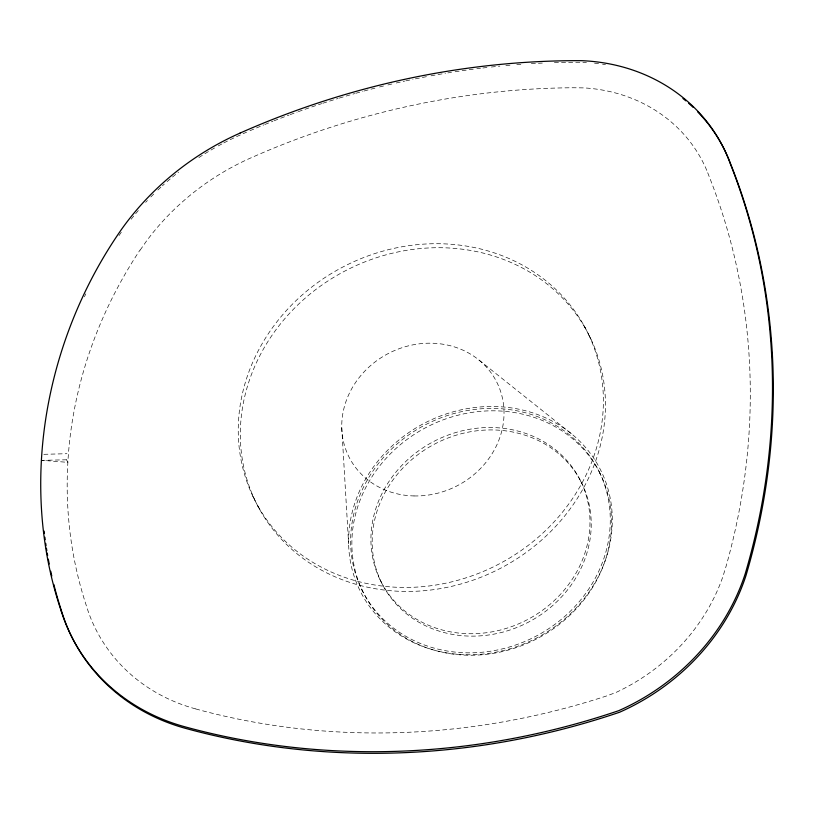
<?xml version="1.0" encoding="UTF-8"?>
<svg xmlns="http://www.w3.org/2000/svg" width="814" height="814" viewBox="0 0 814 814"><rect width="100%" height="100%" fill="white"/><g stroke="black" fill="none" stroke-linecap="round" stroke-linejoin="round"><path stroke-width="0.61" stroke-dasharray="4.07 3.05" d="M140.191 250.091L146.113 241.565A240.435 216.473 -27.4 0 1 251.027 157.824A747.344 672.852 -27.4 0 1 573.219 87.759L584.116 87.902A159.412 143.529 -27.4 0 1 707.742 172.721M43.854 454.314L66.941 453.703M479.029 360.103L571.682 433.974M583.892 325.437L585.968 329.436M588.919 335.195A186.355 167.776 -27.4 0 1 398.463 587.332A186.355 167.776 -27.4 0 1 275.071 324.196A186.355 167.776 -27.4 0 1 588.919 335.195L590.984 339.204A186.355 167.776 -27.4 0 1 400.539 591.33A186.355 167.776 -27.4 0 1 277.136 328.195A186.355 167.776 -27.4 0 1 590.984 339.204M599.318 472.059A132.519 119.302 -27.4 0 1 466.239 652.808A132.519 119.302 -27.4 0 1 375.793 467.002A132.519 119.302 -27.4 0 1 599.318 472.059L600.559 474.46A132.519 119.302 -27.4 0 1 467.49 655.209A132.519 119.302 -27.4 0 1 377.035 469.403A132.519 119.302 -27.4 0 1 600.559 474.46M580.728 481.216A111.793 100.651 -27.4 0 1 468.467 633.709A111.793 100.651 -27.4 0 1 392.155 476.953A111.793 100.651 -27.4 0 1 580.728 481.216L581.969 483.618A111.793 100.651 -27.4 0 1 469.709 636.11A111.793 100.651 -27.4 0 1 393.406 479.354A111.793 100.651 -27.4 0 1 581.969 483.618M380.179 580.036L381.42 582.427M361.589 589.194L362.83 591.595M252.716 495.95L254.782 499.949M257.733 505.718L259.808 509.717M707.712 172.731L709.004 176.089A707.946 637.382 -27.4 0 1 726.017 566.483L722.812 576.861A192.572 173.372 -27.4 0 1 615.852 692.521L606.929 695.838A689.916 621.143 -27.4 0 1 195.533 708.892M341.758 427.737L348.626 543.884M195.543 708.872A182.621 164.418 -27.4 0 1 87.902 610.531L86.772 606.949A459.635 413.817 -27.4 0 1 67.562 468.121L67.877 462.189A452.726 407.6 -27.4 0 1 140.028 250.01M84.412 296.815A477.309 429.731 -27.4 0 1 85.816 293.864M119.007 235.602A477.309 429.731 -27.4 0 1 121.49 231.909M131.166 219.22A265.232 238.797 -27.4 0 1 139.062 209.707M145.686 202.34A265.232 238.797 -27.4 0 1 147.385 200.529M150.824 196.957A265.232 238.797 -27.4 0 1 154.334 193.447M157.896 189.998A265.232 238.797 -27.4 0 1 161.528 186.61M162.444 185.775A265.232 238.797 -27.4 0 1 164.296 184.106M167.094 181.634A265.232 238.797 -27.4 0 1 178.612 172.11M198.911 157.54A265.232 238.797 -27.4 0 1 217.175 146.51M218.274 145.899A265.232 238.797 -27.4 0 1 222.7 143.518M223.819 142.928A265.232 238.797 -27.4 0 1 240.873 134.707A772.252 695.278 -27.4 0 1 246.55 132.194M249.969 130.718A772.252 695.278 -27.4 0 1 263.695 124.959M264.835 124.491A772.252 695.278 -27.4 0 1 272.883 121.266M274.033 120.808A772.252 695.278 -27.4 0 1 289.051 115.059M290.211 114.621A772.252 695.278 -27.4 0 1 297.171 112.078M298.331 111.66A772.252 695.278 -27.4 0 1 321.672 103.653M322.843 103.266A772.252 695.278 -27.4 0 1 338.115 98.463M339.296 98.097A772.252 695.278 -27.4 0 1 354.639 93.61M355.82 93.274A772.252 695.278 -27.4 0 1 362.932 91.31M364.112 90.995A772.252 695.278 -27.4 0 1 377.187 87.576M379.558 86.976A772.252 695.278 -27.4 0 1 385.521 85.511M387.902 84.941A772.252 695.278 -27.4 0 1 393.874 83.537M396.255 82.987A772.252 695.278 -27.4 0 1 404.629 81.125M405.83 80.861A772.252 695.278 -27.4 0 1 413.013 79.345M415.405 78.856A772.252 695.278 -27.4 0 1 428.612 76.272M431.023 75.824A772.252 695.278 -27.4 0 1 445.462 73.301M447.873 72.904A772.252 695.278 -27.4 0 1 451.485 72.324M455.107 71.764A772.252 695.278 -27.4 0 1 475.641 68.875M476.841 68.712A772.252 695.278 -27.4 0 1 480.474 68.264M482.895 67.979A772.252 695.278 -27.4 0 1 488.939 67.277M491.361 67.013A772.252 695.278 -27.4 0 1 499.847 66.138M505.901 65.568A772.252 695.278 -27.4 0 1 510.744 65.14M516.809 64.652A772.252 695.278 -27.4 0 1 522.873 64.204M531.359 63.665A772.252 695.278 -27.4 0 1 542.277 63.095M554.415 62.637A772.252 695.278 -27.4 0 1 582.315 62.271A184.3 165.924 -27.4 0 1 586.416 62.505M594.535 63.177A184.3 165.924 -27.4 0 1 598.555 63.634M602.533 64.184A184.3 165.924 -27.4 0 1 605.504 64.652M66.545 459.788L42.247 460.337L67.867 462.352L66.545 459.788M466.025 654.721A134.585 121.174 -27.4 0 0 601.17 471.143A134.585 121.174 -27.4 0 0 374.155 466.005A134.585 121.174 -27.4 0 0 466.025 654.721M414.011 495.94A82.825 74.562 -27.4 0 0 497.181 382.977A82.825 74.562 -27.4 0 0 357.478 379.812A82.825 74.562 -27.4 0 0 414.011 495.94"/><path stroke-width="1.22" d="M61.284 611.192C18.101 483.831 45.218 338.766 121.439 229.477A265.232 238.797 -27.4 0 1 240.049 133.099M61.254 611.202A207.438 186.762 -27.4 0 0 184.717 726.749A714.814 643.559 -27.4 0 0 618.782 710.653A217.43 195.757 -27.4 0 0 745.146 574.012A732.651 659.615 -27.4 0 0 729.802 162.485M708.933 124.857A184.3 165.924 -27.4 0 1 730.677 164.072A732.651 659.615 -27.4 0 1 745.96 575.61A217.43 195.757 -27.4 0 1 619.607 712.23A714.814 643.559 -27.4 0 1 185.531 728.367A207.438 186.762 -27.4 0 1 62.088 612.8A484.259 435.989 -27.4 0 1 58.394 601.037M682.936 98.484A184.3 165.924 -27.4 0 1 685.815 100.834M688.644 103.256A184.3 165.924 -27.4 0 1 693.223 107.428M697.618 111.783A184.3 165.924 -27.4 0 1 708.18 123.881M240.038 133.089A772.252 695.278 -27.4 0 1 581.481 60.674A184.3 165.924 -27.4 0 1 729.843 162.464M58.048 599.857A484.259 435.989 -27.4 0 1 53.816 584.421M51.791 576.037A484.259 435.989 -27.4 0 1 50.722 571.225M49.227 563.99A484.259 435.989 -27.4 0 1 48.301 559.147M47.639 555.504A484.259 435.989 -27.4 0 1 47.222 553.072M46.815 550.64A484.259 435.989 -27.4 0 1 46.429 548.209M46.062 545.767A484.259 435.989 -27.4 0 1 45.696 543.325M45.187 539.662A484.259 435.989 -27.4 0 1 44.862 537.209M44.414 533.536A484.259 435.989 -27.4 0 1 44.129 531.084"/></g></svg>
